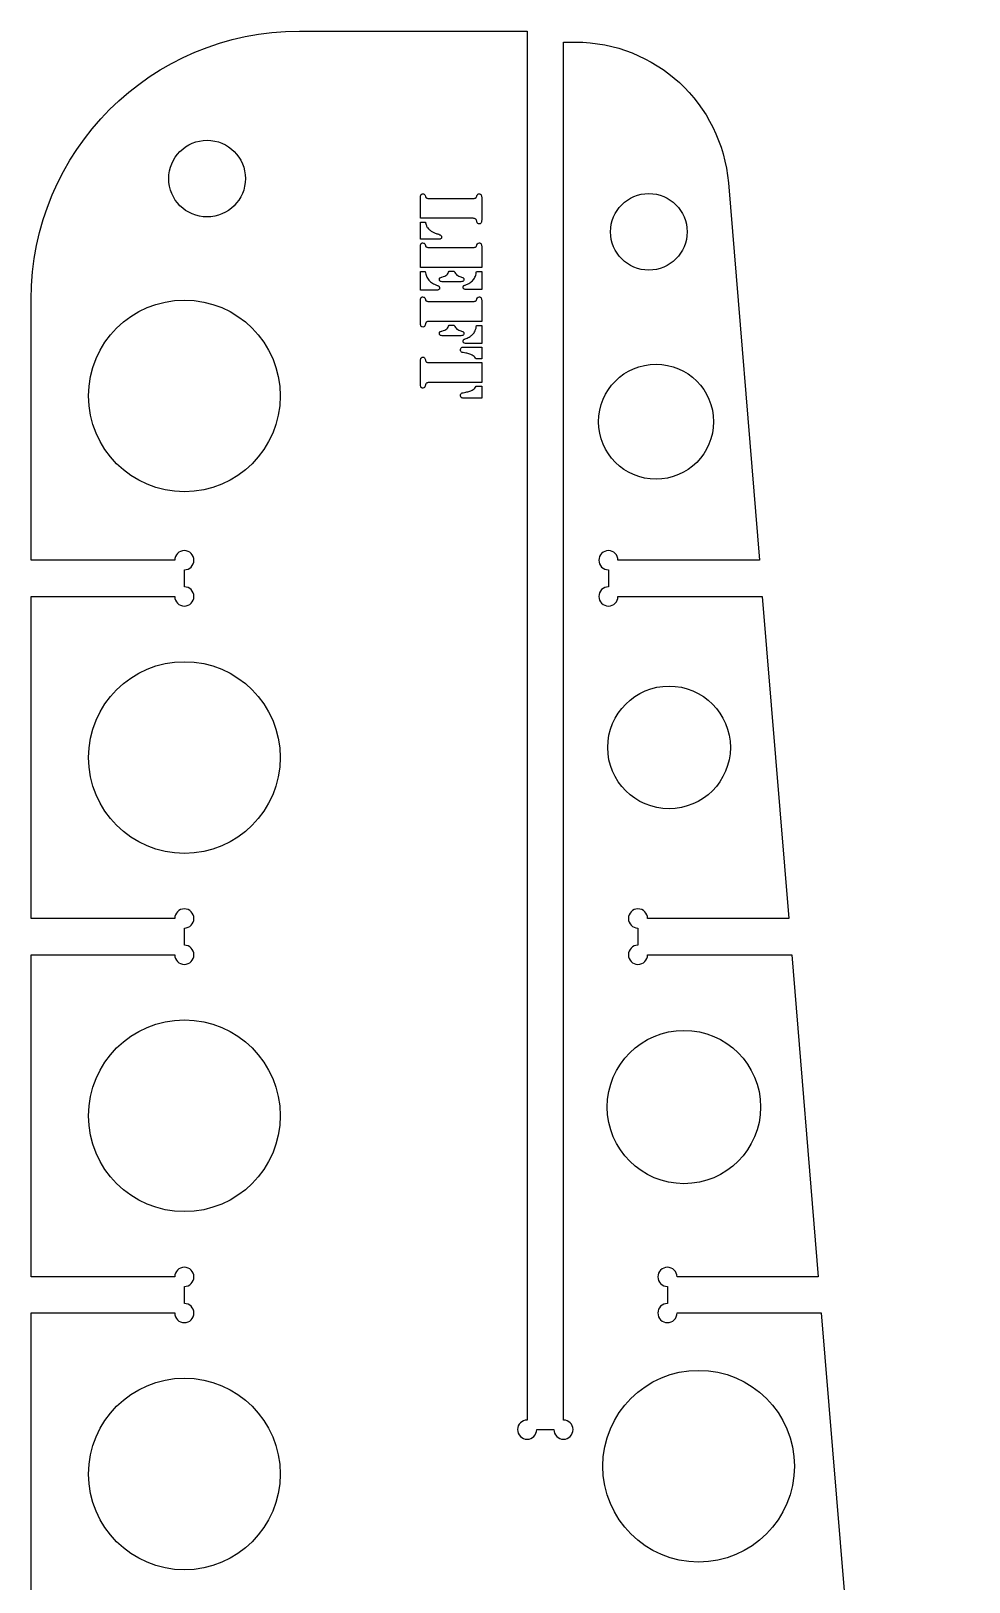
# Model space of a CAD drawing. Header units: inches. Extents: x -2.5 to 28.8, y -4.6 to 15.6.
# Drawn here: x 22.66 to 28.78, y 5.5 to 15.61 of the extents above; entities that cross this region are included whole.
import ezdxf

# ---------------------------------------------------------------- set-up
doc = ezdxf.new("R2010")
doc.units = ezdxf.units.IN
doc.header["$MEASUREMENT"] = 0
doc.layers.get('0').update_dxf_attribs({"lineweight": 0})

# ---------------------------------------------------------------- blocks, each defined once
blk = doc.blocks.new('Block_3')
at = {"color": 18, "lineweight": 25, "true_color": 0x000000}
for p, q in [((25.202, 14.392), (25.202, 14.53)), ((25.255, 14.522), (25.549, 14.522)), ((25.602, 14.53), (25.602, 14.381)), ((25.547, 14.392), (25.202, 14.392)), ((25.202, 14.256), (25.202, 14.368)), ((25.202, 14.368), (25.235, 14.368)), ((25.321, 14.256), (25.202, 14.256)), ((25.202, 14.072), (25.202, 14.21)), ((25.255, 14.202), (25.549, 14.202)), ((25.602, 14.21), (25.602, 14.072)), ((25.602, 14.072), (25.202, 14.072)), ((25.202, 13.924), (25.202, 14.046)), ((25.202, 14.046), (25.234, 14.046)), ((25.461, 13.978), (25.35, 13.978)), ((25.389, 14.047), (25.423, 14.047)), ((25.568, 14.046), (25.602, 14.046)), ((25.602, 14.046), (25.602, 13.928)), ((25.306, 13.924), (25.202, 13.924)), ((25.202, 13.709), (25.202, 13.858)), ((25.602, 13.928), (25.498, 13.928)), ((25.602, 13.858), (25.602, 13.72)), ((25.255, 13.85), (25.549, 13.85)), ((25.602, 13.72), (25.258, 13.72)), ((25.389, 13.695), (25.423, 13.695)), ((25.568, 13.694), (25.602, 13.694)), ((25.602, 13.694), (25.602, 13.576)), ((25.461, 13.626), (25.35, 13.626)), ((25.602, 13.576), (25.5, 13.576)), ((25.202, 13.311), (25.202, 13.461)), ((25.258, 13.451), (25.602, 13.451)), ((25.499, 13.513), (25.481, 13.516)), ((25.482, 13.552), (25.602, 13.552)), ((25.602, 13.475), (25.567, 13.475)), ((25.602, 13.552), (25.602, 13.475)), ((25.602, 13.451), (25.602, 13.321)), ((25.602, 13.321), (25.258, 13.321)), ((25.481, 13.255), (25.499, 13.258)), ((25.567, 13.297), (25.602, 13.297)), ((25.602, 13.297), (25.602, 13.219)), ((25.602, 13.219), (25.482, 13.219))]:
    blk.add_line(p, q, dxfattribs=at)
for centre, radius in [((23.811, 14.651), 0.25), ((26.692, 14.304), 0.25), ((23.663, 13.234), 0.625), ((26.739, 13.066), 0.375), ((23.663, 10.876), 0.625), ((26.824, 10.942), 0.4), ((23.663, 8.54), 0.625), ((26.921, 8.597), 0.5), ((27.017, 6.255), 0.625), ((23.663, 6.204), 0.625)]:
    blk.add_circle(centre, radius, dxfattribs=at)
for points, knots in [([(23.663, 11.989), (23.697, 11.989), (23.725, 11.961), (23.725, 11.926), (23.725, 11.892), (23.697, 11.864), (23.663, 11.864), (23.628, 11.864), (23.6, 11.892), (23.6, 11.926), (23.6, 11.926), (22.663, 11.926), (22.663, 11.926), (22.663, 11.926), (22.663, 9.826), (22.663, 9.826), (22.663, 9.826), (23.6, 9.826), (23.6, 9.826), (23.6, 9.861), (23.628, 9.889), (23.663, 9.889), (23.697, 9.889), (23.725, 9.861), (23.725, 9.826), (23.725, 9.792), (23.697, 9.764), (23.663, 9.764), (23.663, 9.764), (23.663, 9.652), (23.663, 9.652), (23.697, 9.652), (23.725, 9.624), (23.725, 9.59), (23.725, 9.555), (23.697, 9.527), (23.663, 9.527), (23.628, 9.527), (23.6, 9.555), (23.6, 9.59), (23.6, 9.59), (22.663, 9.59), (22.663, 9.59), (22.663, 9.59), (22.663, 7.49), (22.663, 7.49), (22.663, 7.49), (23.6, 7.49), (23.6, 7.49), (23.6, 7.524), (23.628, 7.552), (23.663, 7.552), (23.697, 7.552), (23.725, 7.524), (23.725, 7.49), (23.725, 7.455), (23.697, 7.427), (23.663, 7.427), (23.663, 7.427), (23.663, 7.316), (23.663, 7.316), (23.697, 7.316), (23.725, 7.288), (23.725, 7.254), (23.725, 7.219), (23.697, 7.191), (23.663, 7.191), (23.628, 7.191), (23.6, 7.219), (23.6, 7.254), (23.6, 7.254), (22.663, 7.254), (22.663, 7.254), (22.663, 7.254), (22.663, 5.154), (22.663, 5.154), (22.663, 5.154), (23.6, 5.154), (23.6, 5.154), (23.6, 5.188), (23.628, 5.216), (23.663, 5.216), (23.697, 5.216), (23.725, 5.188), (23.725, 5.154), (23.725, 5.119), (23.697, 5.091), (23.663, 5.091), (23.663, 5.091), (23.663, 4.98), (23.663, 4.98), (23.697, 4.98), (23.725, 4.952), (23.725, 4.918), (23.725, 4.883), (23.697, 4.855), (23.663, 4.855), (23.628, 4.855), (23.6, 4.883), (23.6, 4.918), (23.6, 4.918), (22.663, 4.918), (22.663, 4.918), (22.663, 4.918), (22.663, 2.818), (22.663, 2.818), (22.663, 2.818), (23.6, 2.818), (23.6, 2.818), (23.6, 2.852), (23.628, 2.88), (23.663, 2.88), (23.697, 2.88), (23.725, 2.852), (23.725, 2.818), (23.725, 2.783), (23.697, 2.755), (23.663, 2.755), (23.663, 2.755), (23.663, 2.644), (23.663, 2.644), (23.697, 2.644), (23.725, 2.616), (23.725, 2.581), (23.725, 2.547), (23.697, 2.519), (23.663, 2.519), (23.628, 2.519), (23.6, 2.547), (23.6, 2.581), (23.6, 2.581), (22.663, 2.581), (22.663, 2.581), (22.663, 2.581), (22.663, 1.268), (22.663, 1.268), (22.663, 1.268), (22.85, 0.481), (22.85, 0.481), (22.85, 0.481), (23.816, 0.481), (23.816, 0.481), (23.816, 0.516), (23.844, 0.544), (23.879, 0.544), (23.913, 0.544), (23.941, 0.516), (23.941, 0.481), (23.941, 0.447), (23.913, 0.419), (23.879, 0.419), (23.879, 0.419), (23.879, 0.308), (23.879, 0.308), (23.913, 0.308), (23.941, 0.28), (23.941, 0.245), (23.941, 0.211), (23.913, 0.183), (23.879, 0.183), (23.844, 0.183), (23.816, 0.211), (23.816, 0.245), (23.816, 0.245), (22.907, 0.245), (22.907, 0.245), (22.907, 0.245), (23.408, -1.855), (23.408, -1.855), (23.408, -1.855), (24.171, -1.855), (24.171, -1.855), (24.171, -1.82), (24.199, -1.792), (24.234, -1.792), (24.268, -1.792), (24.296, -1.82), (24.296, -1.855), (24.296, -1.889), (24.268, -1.917), (24.234, -1.917), (24.234, -1.917), (24.234, -2.029), (24.234, -2.029), (24.268, -2.029), (24.296, -2.057), (24.296, -2.091), (24.296, -2.126), (24.268, -2.154), (24.234, -2.154), (24.199, -2.154), (24.171, -2.126), (24.171, -2.091), (24.171, -2.091), (23.465, -2.091), (23.465, -2.091), (23.465, -2.091), (23.711, -3.122), (23.711, -3.122), (23.771, -3.375), (23.871, -3.616), (24.005, -3.839), (24.005, -3.839), (24.663, -3.839), (24.663, -3.839), (24.663, -3.839), (24.663, 4.931), (24.663, 4.931), (24.628, 4.931), (24.6, 4.959), (24.6, 4.994), (24.6, 5.028), (24.628, 5.056), (24.663, 5.056), (24.697, 5.056), (24.725, 5.028), (24.725, 4.994), (24.725, 4.994), (24.836, 4.994), (24.836, 4.994), (24.836, 5.028), (24.864, 5.056), (24.899, 5.056), (24.933, 5.056), (24.961, 5.028), (24.961, 4.994), (24.961, 4.959), (24.933, 4.931), (24.899, 4.931), (24.899, 4.931), (24.899, -4.613), (24.899, -4.613), (24.899, -4.613), (27.541, -4.613), (27.541, -4.613), (28.364, -4.058), (28.78, -3.068), (28.602, -2.091), (28.602, -2.091), (27.64, -2.091), (27.64, -2.091), (27.64, -2.126), (27.612, -2.154), (27.577, -2.154), (27.543, -2.154), (27.515, -2.126), (27.515, -2.091), (27.515, -2.057), (27.543, -2.029), (27.577, -2.029), (27.577, -2.029), (27.577, -1.917), (27.577, -1.917), (27.543, -1.917), (27.515, -1.889), (27.515, -1.855), (27.515, -1.82), (27.543, -1.792), (27.577, -1.792), (27.612, -1.792), (27.64, -1.82), (27.64, -1.855), (27.64, -1.855), (28.565, -1.855), (28.565, -1.855), (28.565, -1.855), (28.393, 0.245), (28.393, 0.245), (28.393, 0.245), (27.452, 0.245), (27.452, 0.245), (27.452, 0.211), (27.424, 0.183), (27.389, 0.183), (27.355, 0.183), (27.327, 0.211), (27.327, 0.245), (27.327, 0.28), (27.355, 0.308), (27.389, 0.308), (27.389, 0.308), (27.389, 0.481), (27.389, 0.481), (27.389, 0.481), (28.373, 0.481), (28.373, 0.481), (28.373, 0.481), (28.201, 2.581), (28.201, 2.581), (28.201, 2.581), (27.26, 2.581), (27.26, 2.581), (27.26, 2.547), (27.232, 2.519), (27.197, 2.519), (27.163, 2.519), (27.135, 2.547), (27.135, 2.581), (27.135, 2.616), (27.163, 2.644), (27.197, 2.644), (27.197, 2.644), (27.197, 2.755), (27.197, 2.755), (27.163, 2.755), (27.135, 2.783), (27.135, 2.818), (27.135, 2.852), (27.163, 2.88), (27.197, 2.88), (27.232, 2.88), (27.26, 2.852), (27.26, 2.818), (27.26, 2.818), (28.181, 2.818), (28.181, 2.818), (28.181, 2.818), (28.009, 4.918), (28.009, 4.918), (28.009, 4.918), (27.068, 4.918), (27.068, 4.918), (27.068, 4.883), (27.04, 4.855), (27.005, 4.855), (26.971, 4.855), (26.943, 4.883), (26.943, 4.918), (26.943, 4.952), (26.971, 4.98), (27.005, 4.98), (27.005, 4.98), (27.005, 5.091), (27.005, 5.091), (26.971, 5.091), (26.943, 5.119), (26.943, 5.154), (26.943, 5.188), (26.971, 5.216), (27.005, 5.216), (27.04, 5.216), (27.068, 5.188), (27.068, 5.154), (27.068, 5.154), (27.989, 5.154), (27.989, 5.154), (27.989, 5.154), (27.816, 7.254), (27.816, 7.254), (27.816, 7.254), (26.876, 7.254), (26.876, 7.254), (26.876, 7.219), (26.848, 7.191), (26.813, 7.191), (26.779, 7.191), (26.751, 7.219), (26.751, 7.254), (26.751, 7.288), (26.779, 7.316), (26.813, 7.316), (26.813, 7.316), (26.813, 7.427), (26.813, 7.427), (26.779, 7.427), (26.751, 7.455), (26.751, 7.49), (26.751, 7.524), (26.779, 7.552), (26.813, 7.552), (26.848, 7.552), (26.876, 7.524), (26.876, 7.49), (26.876, 7.49), (27.797, 7.49), (27.797, 7.49), (27.797, 7.49), (27.624, 9.59), (27.624, 9.59), (27.624, 9.59), (26.684, 9.59), (26.684, 9.59), (26.684, 9.555), (26.656, 9.527), (26.621, 9.527), (26.586, 9.527), (26.559, 9.555), (26.559, 9.59), (26.559, 9.624), (26.586, 9.652), (26.621, 9.652), (26.621, 9.652), (26.621, 9.764), (26.621, 9.764), (26.586, 9.764), (26.559, 9.792), (26.559, 9.826), (26.559, 9.861), (26.586, 9.889), (26.621, 9.889), (26.656, 9.889), (26.684, 9.861), (26.684, 9.826), (26.684, 9.826), (27.605, 9.826), (27.605, 9.826), (27.605, 9.826), (27.432, 11.926), (27.432, 11.926), (27.432, 11.926), (26.491, 11.926), (26.491, 11.926), (26.491, 11.892), (26.463, 11.864), (26.429, 11.864), (26.394, 11.864), (26.366, 11.892), (26.366, 11.926), (26.366, 11.961), (26.394, 11.989), (26.429, 11.989), (26.429, 11.989), (26.429, 12.1), (26.429, 12.1), (26.394, 12.1), (26.366, 12.128), (26.366, 12.162), (26.366, 12.197), (26.394, 12.225), (26.429, 12.225), (26.463, 12.225), (26.491, 12.197), (26.491, 12.162), (26.491, 12.162), (27.413, 12.162), (27.413, 12.162), (27.413, 12.162), (27.211, 14.623), (27.211, 14.623), (27.168, 15.142), (26.734, 15.541), (26.214, 15.541), (26.214, 15.541), (26.135, 15.541), (26.135, 15.541), (26.135, 15.541), (26.135, 6.556), (26.135, 6.556), (26.17, 6.556), (26.198, 6.528), (26.198, 6.494), (26.198, 6.459), (26.17, 6.431), (26.135, 6.431), (26.101, 6.431), (26.073, 6.459), (26.073, 6.494), (26.073, 6.494), (25.961, 6.494), (25.961, 6.494), (25.961, 6.459), (25.933, 6.431), (25.899, 6.431), (25.864, 6.431), (25.836, 6.459), (25.836, 6.494), (25.836, 6.528), (25.864, 6.556), (25.899, 6.556), (25.899, 6.556), (25.899, 15.613), (25.899, 15.613), (25.899, 15.613), (24.413, 15.613), (24.413, 15.613), (23.446, 15.613), (22.663, 14.83), (22.663, 13.863), (22.663, 13.863), (22.663, 12.162), (22.663, 12.162), (22.663, 12.162), (23.6, 12.162), (23.6, 12.162), (23.6, 12.197), (23.628, 12.225), (23.663, 12.225), (23.697, 12.225), (23.725, 12.197), (23.725, 12.162), (23.725, 12.128), (23.697, 12.1), (23.663, 12.1), (23.663, 12.1), (23.663, 11.989), (23.663, 11.989)], [0, 0, 0, 0, 1, 1, 1, 2, 2, 2, 3, 3, 3, 4, 4, 4, 5, 5, 5, 6, 6, 6, 7, 7, 7, 8, 8, 8, 9, 9, 9, 10, 10, 10, 11, 11, 11, 12, 12, 12, 13, 13, 13, 14, 14, 14, 15, 15, 15, 16, 16, 16, 17, 17, 17, 18, 18, 18, 19, 19, 19, 20, 20, 20, 21, 21, 21, 22, 22, 22, 23, 23, 23, 24, 24, 24, 25, 25, 25, 26, 26, 26, 27, 27, 27, 28, 28, 28, 29, 29, 29, 30, 30, 30, 31, 31, 31, 32, 32, 32, 33, 33, 33, 34, 34, 34, 35, 35, 35, 36, 36, 36, 37, 37, 37, 38, 38, 38, 39, 39, 39, 40, 40, 40, 41, 41, 41, 42, 42, 42, 43, 43, 43, 44, 44, 44, 45, 45, 45, 46, 46, 46, 47, 47, 47, 48, 48, 48, 49, 49, 49, 50, 50, 50, 51, 51, 51, 52, 52, 52, 53, 53, 53, 54, 54, 54, 55, 55, 55, 56, 56, 56, 57, 57, 57, 58, 58, 58, 59, 59, 59, 60, 60, 60, 61, 61, 61, 62, 62, 62, 63, 63, 63, 64, 64, 64, 65, 65, 65, 66, 66, 66, 67, 67, 67, 68, 68, 68, 69, 69, 69, 70, 70, 70, 71, 71, 71, 72, 72, 72, 73, 73, 73, 74, 74, 74, 75, 75, 75, 76, 76, 76, 77, 77, 77, 78, 78, 78, 79, 79, 79, 80, 80, 80, 81, 81, 81, 82, 82, 82, 83, 83, 83, 84, 84, 84, 85, 85, 85, 86, 86, 86, 87, 87, 87, 88, 88, 88, 89, 89, 89, 90, 90, 90, 91, 91, 91, 92, 92, 92, 93, 93, 93, 94, 94, 94, 95, 95, 95, 96, 96, 96, 97, 97, 97, 98, 98, 98, 99, 99, 99, 100, 100, 100, 101, 101, 101, 102, 102, 102, 103, 103, 103, 104, 104, 104, 105, 105, 105, 106, 106, 106, 107, 107, 107, 108, 108, 108, 109, 109, 109, 110, 110, 110, 111, 111, 111, 112, 112, 112, 113, 113, 113, 114, 114, 114, 115, 115, 115, 116, 116, 116, 117, 117, 117, 118, 118, 118, 119, 119, 119, 120, 120, 120, 121, 121, 121, 122, 122, 122, 123, 123, 123, 124, 124, 124, 125, 125, 125, 126, 126, 126, 127, 127, 127, 128, 128, 128, 129, 129, 129, 130, 130, 130, 131, 131, 131, 132, 132, 132, 133, 133, 133, 134, 134, 134, 135, 135, 135, 136, 136, 136, 137, 137, 137, 138, 138, 138, 139, 139, 139, 140, 140, 140, 141, 141, 141, 142, 142, 142, 143, 143, 143, 144, 144, 144, 145, 145, 145, 146, 146, 146, 147, 147, 147, 148, 148, 148, 149, 149, 149, 150, 150, 150, 151, 151, 151, 152, 152, 152, 153, 153, 153, 154, 154, 154, 155, 155, 155, 156, 156, 156, 157, 157, 157, 158, 158, 158, 159, 159, 159, 160, 160, 160, 161, 161, 161, 162, 162, 162, 163, 163, 163, 164, 164, 164, 165, 165, 165, 165]), ([(25.202, 14.53), (25.202, 14.533), (25.202, 14.536), (25.203, 14.539), (25.204, 14.541), (25.205, 14.544), (25.206, 14.546)], [0, 0, 0, 0, 1, 1, 1, 2, 2, 2, 2]), ([(25.206, 14.546), (25.208, 14.548), (25.209, 14.549), (25.211, 14.55), (25.213, 14.551), (25.215, 14.551), (25.217, 14.552)], [0, 0, 0, 0, 1, 1, 1, 2, 2, 2, 2]), ([(25.217, 14.552), (25.221, 14.551), (25.225, 14.551), (25.227, 14.549), (25.23, 14.547), (25.232, 14.543), (25.233, 14.54)], [0, 0, 0, 0, 1, 1, 1, 2, 2, 2, 2]), ([(25.233, 14.54), (25.234, 14.537), (25.235, 14.535), (25.236, 14.532), (25.236, 14.531), (25.237, 14.53), (25.237, 14.529)], [0, 0, 0, 0, 1, 1, 1, 2, 2, 2, 2]), ([(25.237, 14.529), (25.238, 14.528), (25.238, 14.527), (25.238, 14.527), (25.239, 14.526), (25.24, 14.526), (25.241, 14.525)], [0, 0, 0, 0, 1, 1, 1, 2, 2, 2, 2]), ([(25.241, 14.525), (25.243, 14.524), (25.245, 14.523), (25.247, 14.523), (25.249, 14.522), (25.252, 14.522), (25.255, 14.522)], [0, 0, 0, 0, 1, 1, 1, 2, 2, 2, 2]), ([(25.549, 14.522), (25.552, 14.522), (25.555, 14.522), (25.558, 14.523), (25.56, 14.523), (25.562, 14.524), (25.564, 14.525)], [0, 0, 0, 0, 1, 1, 1, 2, 2, 2, 2]), ([(25.564, 14.525), (25.565, 14.526), (25.565, 14.526), (25.566, 14.527), (25.566, 14.527), (25.567, 14.528), (25.567, 14.529)], [0, 0, 0, 0, 1, 1, 1, 2, 2, 2, 2]), ([(25.567, 14.529), (25.568, 14.53), (25.568, 14.531), (25.568, 14.532), (25.569, 14.535), (25.57, 14.537), (25.571, 14.54)], [0, 0, 0, 0, 1, 1, 1, 2, 2, 2, 2]), ([(25.571, 14.54), (25.573, 14.543), (25.574, 14.547), (25.577, 14.549), (25.58, 14.551), (25.583, 14.551), (25.587, 14.552)], [0, 0, 0, 0, 1, 1, 1, 2, 2, 2, 2]), ([(25.587, 14.552), (25.589, 14.551), (25.591, 14.551), (25.593, 14.55), (25.595, 14.549), (25.597, 14.548), (25.598, 14.546)], [0, 0, 0, 0, 1, 1, 1, 2, 2, 2, 2]), ([(25.598, 14.546), (25.599, 14.544), (25.6, 14.541), (25.601, 14.539), (25.602, 14.536), (25.602, 14.533), (25.602, 14.53)], [0, 0, 0, 0, 1, 1, 1, 2, 2, 2, 2]), ([(25.235, 14.368), (25.236, 14.364), (25.237, 14.359), (25.238, 14.355), (25.239, 14.352), (25.24, 14.348), (25.241, 14.345)], [0, 0, 0, 0, 1, 1, 1, 2, 2, 2, 2]), ([(25.563, 14.387), (25.561, 14.388), (25.559, 14.39), (25.556, 14.39), (25.553, 14.391), (25.55, 14.392), (25.547, 14.392)], [0, 0, 0, 0, 1, 1, 1, 2, 2, 2, 2]), ([(25.567, 14.383), (25.566, 14.384), (25.566, 14.384), (25.565, 14.385), (25.565, 14.386), (25.564, 14.386), (25.563, 14.387)], [0, 0, 0, 0, 1, 1, 1, 2, 2, 2, 2]), ([(25.57, 14.369), (25.57, 14.372), (25.569, 14.375), (25.568, 14.378), (25.568, 14.38), (25.567, 14.381), (25.567, 14.383)], [0, 0, 0, 0, 1, 1, 1, 2, 2, 2, 2]), ([(25.586, 14.355), (25.582, 14.356), (25.578, 14.357), (25.576, 14.359), (25.573, 14.361), (25.572, 14.365), (25.57, 14.369)], [0, 0, 0, 0, 1, 1, 1, 2, 2, 2, 2]), ([(25.599, 14.363), (25.597, 14.361), (25.595, 14.358), (25.593, 14.357), (25.591, 14.356), (25.589, 14.356), (25.586, 14.355)], [0, 0, 0, 0, 1, 1, 1, 2, 2, 2, 2]), ([(25.602, 14.381), (25.602, 14.378), (25.602, 14.374), (25.601, 14.37), (25.601, 14.368), (25.6, 14.365), (25.599, 14.363)], [0, 0, 0, 0, 1, 1, 1, 2, 2, 2, 2]), ([(25.241, 14.345), (25.242, 14.342), (25.243, 14.34), (25.245, 14.337), (25.246, 14.334), (25.248, 14.332), (25.25, 14.329)], [0, 0, 0, 0, 1, 1, 1, 2, 2, 2, 2]), ([(25.25, 14.329), (25.254, 14.325), (25.258, 14.321), (25.262, 14.317), (25.266, 14.313), (25.272, 14.31), (25.277, 14.307)], [0, 0, 0, 0, 1, 1, 1, 2, 2, 2, 2]), ([(25.277, 14.307), (25.283, 14.303), (25.289, 14.3), (25.295, 14.297), (25.301, 14.294), (25.308, 14.292), (25.315, 14.29)], [0, 0, 0, 0, 1, 1, 1, 2, 2, 2, 2]), ([(25.315, 14.29), (25.319, 14.289), (25.324, 14.287), (25.328, 14.285), (25.331, 14.284), (25.333, 14.283), (25.336, 14.281)], [0, 0, 0, 0, 1, 1, 1, 2, 2, 2, 2]), ([(25.341, 14.27), (25.341, 14.267), (25.341, 14.265), (25.339, 14.263), (25.338, 14.261), (25.336, 14.259), (25.334, 14.258)], [0, 0, 0, 0, 1, 1, 1, 2, 2, 2, 2]), ([(25.336, 14.281), (25.337, 14.28), (25.339, 14.278), (25.34, 14.276), (25.341, 14.274), (25.341, 14.272), (25.341, 14.27)], [0, 0, 0, 0, 1, 1, 1, 2, 2, 2, 2]), ([(25.202, 14.21), (25.202, 14.213), (25.202, 14.216), (25.203, 14.219), (25.204, 14.222), (25.205, 14.224), (25.206, 14.226)], [0, 0, 0, 0, 1, 1, 1, 2, 2, 2, 2]), ([(25.206, 14.226), (25.208, 14.228), (25.209, 14.23), (25.211, 14.23), (25.213, 14.231), (25.215, 14.232), (25.217, 14.232)], [0, 0, 0, 0, 1, 1, 1, 2, 2, 2, 2]), ([(25.217, 14.232), (25.221, 14.231), (25.225, 14.231), (25.227, 14.229), (25.23, 14.227), (25.232, 14.224), (25.233, 14.22)], [0, 0, 0, 0, 1, 1, 1, 2, 2, 2, 2]), ([(25.233, 14.22), (25.234, 14.218), (25.235, 14.215), (25.236, 14.213), (25.236, 14.211), (25.237, 14.21), (25.237, 14.209)], [0, 0, 0, 0, 1, 1, 1, 2, 2, 2, 2]), ([(25.237, 14.209), (25.238, 14.208), (25.238, 14.208), (25.238, 14.207), (25.239, 14.207), (25.24, 14.206), (25.241, 14.206)], [0, 0, 0, 0, 1, 1, 1, 2, 2, 2, 2]), ([(25.241, 14.206), (25.243, 14.204), (25.245, 14.203), (25.247, 14.203), (25.249, 14.202), (25.252, 14.202), (25.255, 14.202)], [0, 0, 0, 0, 1, 1, 1, 2, 2, 2, 2]), ([(25.334, 14.258), (25.333, 14.257), (25.331, 14.257), (25.329, 14.256), (25.327, 14.256), (25.324, 14.256), (25.321, 14.256)], [0, 0, 0, 0, 1, 1, 1, 2, 2, 2, 2]), ([(25.549, 14.202), (25.552, 14.202), (25.555, 14.202), (25.558, 14.203), (25.56, 14.203), (25.562, 14.204), (25.564, 14.206)], [0, 0, 0, 0, 1, 1, 1, 2, 2, 2, 2]), ([(25.564, 14.206), (25.565, 14.206), (25.565, 14.207), (25.566, 14.207), (25.566, 14.208), (25.567, 14.208), (25.567, 14.209)], [0, 0, 0, 0, 1, 1, 1, 2, 2, 2, 2]), ([(25.567, 14.209), (25.568, 14.21), (25.568, 14.211), (25.568, 14.213), (25.569, 14.215), (25.57, 14.218), (25.571, 14.22)], [0, 0, 0, 0, 1, 1, 1, 2, 2, 2, 2]), ([(25.571, 14.22), (25.573, 14.224), (25.574, 14.227), (25.577, 14.229), (25.58, 14.231), (25.583, 14.231), (25.587, 14.232)], [0, 0, 0, 0, 1, 1, 1, 2, 2, 2, 2]), ([(25.587, 14.232), (25.589, 14.232), (25.591, 14.231), (25.593, 14.23), (25.595, 14.23), (25.597, 14.228), (25.598, 14.226)], [0, 0, 0, 0, 1, 1, 1, 2, 2, 2, 2]), ([(25.598, 14.226), (25.599, 14.224), (25.6, 14.222), (25.601, 14.219), (25.602, 14.216), (25.602, 14.213), (25.602, 14.21)], [0, 0, 0, 0, 1, 1, 1, 2, 2, 2, 2]), ([(25.234, 14.046), (25.235, 14.04), (25.236, 14.034), (25.237, 14.028), (25.239, 14.023), (25.24, 14.019), (25.242, 14.014)], [0, 0, 0, 0, 1, 1, 1, 2, 2, 2, 2]), ([(25.242, 14.014), (25.244, 14.01), (25.246, 14.005), (25.249, 14.002), (25.251, 13.997), (25.255, 13.993), (25.258, 13.989)], [0, 0, 0, 0, 1, 1, 1, 2, 2, 2, 2]), ([(25.258, 13.989), (25.262, 13.985), (25.265, 13.981), (25.269, 13.978), (25.273, 13.974), (25.277, 13.972), (25.281, 13.969)], [0, 0, 0, 0, 1, 1, 1, 2, 2, 2, 2]), ([(25.281, 13.969), (25.285, 13.966), (25.289, 13.964), (25.294, 13.962), (25.3, 13.959), (25.305, 13.957), (25.311, 13.955)], [0, 0, 0, 0, 1, 1, 1, 2, 2, 2, 2]), ([(25.326, 13.992), (25.326, 13.995), (25.326, 13.997), (25.327, 13.998), (25.327, 14), (25.328, 14.002), (25.33, 14.003)], [0, 0, 0, 0, 1, 1, 1, 2, 2, 2, 2]), ([(25.331, 13.981), (25.329, 13.983), (25.328, 13.984), (25.327, 13.986), (25.326, 13.988), (25.326, 13.99), (25.326, 13.992)], [0, 0, 0, 0, 1, 1, 1, 2, 2, 2, 2]), ([(25.33, 14.003), (25.331, 14.004), (25.333, 14.006), (25.335, 14.006), (25.338, 14.008), (25.341, 14.008), (25.343, 14.009)], [0, 0, 0, 0, 1, 1, 1, 2, 2, 2, 2]), ([(25.35, 13.978), (25.346, 13.978), (25.342, 13.978), (25.338, 13.979), (25.336, 13.979), (25.333, 13.98), (25.331, 13.981)], [0, 0, 0, 0, 1, 1, 1, 2, 2, 2, 2]), ([(25.343, 14.009), (25.35, 14.011), (25.356, 14.012), (25.361, 14.015), (25.366, 14.017), (25.37, 14.02), (25.374, 14.023)], [0, 0, 0, 0, 1, 1, 1, 2, 2, 2, 2]), ([(25.374, 14.023), (25.378, 14.027), (25.381, 14.03), (25.383, 14.034), (25.386, 14.038), (25.387, 14.043), (25.389, 14.047)], [0, 0, 0, 0, 1, 1, 1, 2, 2, 2, 2]), ([(25.423, 14.047), (25.425, 14.042), (25.428, 14.037), (25.431, 14.032), (25.434, 14.029), (25.437, 14.025), (25.441, 14.022)], [0, 0, 0, 0, 1, 1, 1, 2, 2, 2, 2]), ([(25.441, 14.022), (25.444, 14.019), (25.448, 14.017), (25.452, 14.015), (25.457, 14.013), (25.461, 14.011), (25.466, 14.01)], [0, 0, 0, 0, 1, 1, 1, 2, 2, 2, 2]), ([(25.479, 13.98), (25.477, 13.98), (25.475, 13.979), (25.473, 13.979), (25.469, 13.978), (25.465, 13.978), (25.461, 13.978)], [0, 0, 0, 0, 1, 1, 1, 2, 2, 2, 2]), ([(25.466, 14.01), (25.47, 14.009), (25.473, 14.009), (25.476, 14.007), (25.478, 14.006), (25.48, 14.005), (25.482, 14.004)], [0, 0, 0, 0, 1, 1, 1, 2, 2, 2, 2]), ([(25.486, 13.993), (25.486, 13.99), (25.486, 13.987), (25.484, 13.985), (25.483, 13.983), (25.481, 13.982), (25.479, 13.98)], [0, 0, 0, 0, 1, 1, 1, 2, 2, 2, 2]), ([(25.482, 14.004), (25.483, 14.002), (25.484, 14.001), (25.485, 13.999), (25.486, 13.997), (25.486, 13.995), (25.486, 13.993)], [0, 0, 0, 0, 1, 1, 1, 2, 2, 2, 2]), ([(25.484, 13.952), (25.485, 13.953), (25.486, 13.954), (25.488, 13.955), (25.49, 13.956), (25.492, 13.957), (25.495, 13.957)], [0, 0, 0, 0, 1, 1, 1, 2, 2, 2, 2]), ([(25.495, 13.957), (25.505, 13.961), (25.515, 13.965), (25.525, 13.971), (25.533, 13.976), (25.54, 13.983), (25.546, 13.99)], [0, 0, 0, 0, 1, 1, 1, 2, 2, 2, 2]), ([(25.546, 13.99), (25.552, 13.998), (25.557, 14.006), (25.561, 14.015), (25.565, 14.024), (25.566, 14.035), (25.568, 14.046)], [0, 0, 0, 0, 1, 1, 1, 2, 2, 2, 2]), ([(25.202, 13.858), (25.202, 13.861), (25.202, 13.864), (25.203, 13.867), (25.204, 13.869), (25.205, 13.872), (25.206, 13.874)], [0, 0, 0, 0, 1, 1, 1, 2, 2, 2, 2]), ([(25.206, 13.874), (25.208, 13.876), (25.209, 13.877), (25.211, 13.878), (25.213, 13.879), (25.215, 13.879), (25.217, 13.88)], [0, 0, 0, 0, 1, 1, 1, 2, 2, 2, 2]), ([(25.217, 13.88), (25.221, 13.879), (25.225, 13.879), (25.227, 13.877), (25.23, 13.875), (25.232, 13.871), (25.233, 13.868)], [0, 0, 0, 0, 1, 1, 1, 2, 2, 2, 2]), ([(25.233, 13.868), (25.234, 13.865), (25.235, 13.863), (25.236, 13.86), (25.236, 13.859), (25.237, 13.858), (25.237, 13.857)], [0, 0, 0, 0, 1, 1, 1, 2, 2, 2, 2]), ([(25.237, 13.857), (25.238, 13.856), (25.238, 13.855), (25.238, 13.855), (25.239, 13.854), (25.24, 13.854), (25.241, 13.853)], [0, 0, 0, 0, 1, 1, 1, 2, 2, 2, 2]), ([(25.322, 13.927), (25.32, 13.926), (25.318, 13.925), (25.316, 13.924), (25.313, 13.924), (25.309, 13.924), (25.306, 13.924)], [0, 0, 0, 0, 1, 1, 1, 2, 2, 2, 2]), ([(25.311, 13.955), (25.314, 13.954), (25.317, 13.953), (25.319, 13.951), (25.321, 13.95), (25.322, 13.949), (25.324, 13.948)], [0, 0, 0, 0, 1, 1, 1, 2, 2, 2, 2]), ([(25.327, 13.938), (25.327, 13.936), (25.327, 13.933), (25.326, 13.931), (25.325, 13.93), (25.324, 13.928), (25.322, 13.927)], [0, 0, 0, 0, 1, 1, 1, 2, 2, 2, 2]), ([(25.324, 13.948), (25.325, 13.947), (25.326, 13.945), (25.326, 13.944), (25.327, 13.942), (25.327, 13.94), (25.327, 13.938)], [0, 0, 0, 0, 1, 1, 1, 2, 2, 2, 2]), ([(25.481, 13.942), (25.481, 13.944), (25.481, 13.946), (25.482, 13.948), (25.482, 13.949), (25.483, 13.951), (25.484, 13.952)], [0, 0, 0, 0, 1, 1, 1, 2, 2, 2, 2]), ([(25.485, 13.931), (25.484, 13.933), (25.483, 13.934), (25.482, 13.936), (25.481, 13.938), (25.481, 13.94), (25.481, 13.942)], [0, 0, 0, 0, 1, 1, 1, 2, 2, 2, 2]), ([(25.498, 13.928), (25.496, 13.928), (25.493, 13.928), (25.491, 13.929), (25.489, 13.929), (25.487, 13.93), (25.485, 13.931)], [0, 0, 0, 0, 1, 1, 1, 2, 2, 2, 2]), ([(25.564, 13.853), (25.565, 13.854), (25.565, 13.854), (25.566, 13.855), (25.566, 13.855), (25.567, 13.856), (25.567, 13.857)], [0, 0, 0, 0, 1, 1, 1, 2, 2, 2, 2]), ([(25.567, 13.857), (25.568, 13.858), (25.568, 13.859), (25.568, 13.86), (25.569, 13.863), (25.57, 13.865), (25.571, 13.868)], [0, 0, 0, 0, 1, 1, 1, 2, 2, 2, 2]), ([(25.571, 13.868), (25.573, 13.871), (25.574, 13.875), (25.577, 13.877), (25.58, 13.879), (25.583, 13.879), (25.587, 13.88)], [0, 0, 0, 0, 1, 1, 1, 2, 2, 2, 2]), ([(25.587, 13.88), (25.589, 13.879), (25.591, 13.879), (25.593, 13.878), (25.595, 13.877), (25.597, 13.876), (25.598, 13.874)], [0, 0, 0, 0, 1, 1, 1, 2, 2, 2, 2]), ([(25.598, 13.874), (25.599, 13.872), (25.6, 13.869), (25.601, 13.867), (25.602, 13.864), (25.602, 13.861), (25.602, 13.858)], [0, 0, 0, 0, 1, 1, 1, 2, 2, 2, 2]), ([(25.241, 13.853), (25.243, 13.852), (25.245, 13.851), (25.247, 13.851), (25.249, 13.85), (25.252, 13.85), (25.255, 13.85)], [0, 0, 0, 0, 1, 1, 1, 2, 2, 2, 2]), ([(25.549, 13.85), (25.552, 13.85), (25.555, 13.85), (25.558, 13.851), (25.56, 13.851), (25.562, 13.852), (25.564, 13.853)], [0, 0, 0, 0, 1, 1, 1, 2, 2, 2, 2]), ([(25.206, 13.691), (25.205, 13.693), (25.204, 13.696), (25.203, 13.698), (25.202, 13.702), (25.202, 13.706), (25.202, 13.709)], [0, 0, 0, 0, 1, 1, 1, 2, 2, 2, 2]), ([(25.218, 13.683), (25.216, 13.684), (25.213, 13.684), (25.211, 13.685), (25.209, 13.686), (25.207, 13.689), (25.206, 13.691)], [0, 0, 0, 0, 1, 1, 1, 2, 2, 2, 2]), ([(25.234, 13.697), (25.233, 13.693), (25.231, 13.689), (25.228, 13.687), (25.226, 13.685), (25.222, 13.684), (25.218, 13.683)], [0, 0, 0, 0, 1, 1, 1, 2, 2, 2, 2]), ([(25.238, 13.711), (25.237, 13.709), (25.237, 13.708), (25.236, 13.706), (25.236, 13.703), (25.235, 13.7), (25.234, 13.697)], [0, 0, 0, 0, 1, 1, 1, 2, 2, 2, 2]), ([(25.241, 13.715), (25.241, 13.715), (25.24, 13.714), (25.239, 13.713), (25.239, 13.712), (25.238, 13.712), (25.238, 13.711)], [0, 0, 0, 0, 1, 1, 1, 2, 2, 2, 2]), ([(25.258, 13.72), (25.254, 13.72), (25.251, 13.72), (25.248, 13.719), (25.246, 13.718), (25.244, 13.717), (25.241, 13.715)], [0, 0, 0, 0, 1, 1, 1, 2, 2, 2, 2]), ([(25.33, 13.651), (25.331, 13.652), (25.333, 13.654), (25.335, 13.655), (25.338, 13.656), (25.341, 13.657), (25.343, 13.657)], [0, 0, 0, 0, 1, 1, 1, 2, 2, 2, 2]), ([(25.343, 13.657), (25.35, 13.659), (25.356, 13.661), (25.361, 13.663), (25.366, 13.666), (25.37, 13.669), (25.374, 13.672)], [0, 0, 0, 0, 1, 1, 1, 2, 2, 2, 2]), ([(25.374, 13.672), (25.378, 13.675), (25.381, 13.678), (25.383, 13.682), (25.386, 13.686), (25.387, 13.691), (25.389, 13.695)], [0, 0, 0, 0, 1, 1, 1, 2, 2, 2, 2]), ([(25.423, 13.695), (25.425, 13.69), (25.428, 13.685), (25.431, 13.68), (25.434, 13.677), (25.437, 13.673), (25.441, 13.67)], [0, 0, 0, 0, 1, 1, 1, 2, 2, 2, 2]), ([(25.441, 13.67), (25.444, 13.667), (25.448, 13.665), (25.452, 13.663), (25.456, 13.661), (25.461, 13.659), (25.466, 13.658)], [0, 0, 0, 0, 1, 1, 1, 2, 2, 2, 2]), ([(25.466, 13.658), (25.47, 13.657), (25.473, 13.657), (25.476, 13.655), (25.478, 13.654), (25.48, 13.653), (25.482, 13.652)], [0, 0, 0, 0, 1, 1, 1, 2, 2, 2, 2]), ([(25.541, 13.633), (25.545, 13.637), (25.549, 13.641), (25.552, 13.646), (25.555, 13.65), (25.557, 13.655), (25.559, 13.659)], [0, 0, 0, 0, 1, 1, 1, 2, 2, 2, 2]), ([(25.559, 13.659), (25.561, 13.665), (25.563, 13.67), (25.565, 13.675), (25.566, 13.681), (25.567, 13.688), (25.568, 13.694)], [0, 0, 0, 0, 1, 1, 1, 2, 2, 2, 2]), ([(25.326, 13.641), (25.326, 13.643), (25.326, 13.645), (25.327, 13.647), (25.327, 13.648), (25.328, 13.65), (25.33, 13.651)], [0, 0, 0, 0, 1, 1, 1, 2, 2, 2, 2]), ([(25.331, 13.629), (25.329, 13.631), (25.328, 13.632), (25.327, 13.634), (25.326, 13.636), (25.326, 13.638), (25.326, 13.641)], [0, 0, 0, 0, 1, 1, 1, 2, 2, 2, 2]), ([(25.35, 13.626), (25.346, 13.626), (25.342, 13.626), (25.338, 13.627), (25.336, 13.627), (25.333, 13.628), (25.331, 13.629)], [0, 0, 0, 0, 1, 1, 1, 2, 2, 2, 2]), ([(25.479, 13.628), (25.477, 13.628), (25.475, 13.627), (25.473, 13.627), (25.469, 13.626), (25.465, 13.626), (25.461, 13.626)], [0, 0, 0, 0, 1, 1, 1, 2, 2, 2, 2]), ([(25.486, 13.641), (25.486, 13.638), (25.486, 13.635), (25.484, 13.633), (25.483, 13.631), (25.481, 13.63), (25.479, 13.628)], [0, 0, 0, 0, 1, 1, 1, 2, 2, 2, 2]), ([(25.481, 13.591), (25.481, 13.593), (25.481, 13.594), (25.482, 13.596), (25.482, 13.597), (25.483, 13.599), (25.484, 13.6)], [0, 0, 0, 0, 1, 1, 1, 2, 2, 2, 2]), ([(25.486, 13.579), (25.484, 13.581), (25.483, 13.582), (25.482, 13.584), (25.481, 13.586), (25.481, 13.588), (25.481, 13.591)], [0, 0, 0, 0, 1, 1, 1, 2, 2, 2, 2]), ([(25.482, 13.652), (25.483, 13.65), (25.484, 13.649), (25.485, 13.647), (25.486, 13.645), (25.486, 13.643), (25.486, 13.641)], [0, 0, 0, 0, 1, 1, 1, 2, 2, 2, 2]), ([(25.484, 13.6), (25.486, 13.601), (25.487, 13.602), (25.488, 13.603), (25.49, 13.604), (25.492, 13.605), (25.495, 13.606)], [0, 0, 0, 0, 1, 1, 1, 2, 2, 2, 2]), ([(25.5, 13.576), (25.497, 13.576), (25.494, 13.576), (25.491, 13.577), (25.489, 13.577), (25.487, 13.578), (25.486, 13.579)], [0, 0, 0, 0, 1, 1, 1, 2, 2, 2, 2]), ([(25.495, 13.606), (25.499, 13.607), (25.504, 13.609), (25.508, 13.611), (25.513, 13.613), (25.517, 13.615), (25.521, 13.617)], [0, 0, 0, 0, 1, 1, 1, 2, 2, 2, 2]), ([(25.521, 13.617), (25.525, 13.619), (25.529, 13.622), (25.532, 13.625), (25.535, 13.627), (25.538, 13.63), (25.541, 13.633)], [0, 0, 0, 0, 1, 1, 1, 2, 2, 2, 2]), ([(25.202, 13.461), (25.202, 13.465), (25.202, 13.469), (25.203, 13.472), (25.204, 13.475), (25.205, 13.478), (25.206, 13.48)], [0, 0, 0, 0, 1, 1, 1, 2, 2, 2, 2]), ([(25.206, 13.48), (25.208, 13.482), (25.209, 13.484), (25.211, 13.485), (25.213, 13.486), (25.216, 13.487), (25.218, 13.487)], [0, 0, 0, 0, 1, 1, 1, 2, 2, 2, 2]), ([(25.218, 13.487), (25.222, 13.486), (25.226, 13.486), (25.228, 13.483), (25.231, 13.481), (25.233, 13.477), (25.234, 13.473)], [0, 0, 0, 0, 1, 1, 1, 2, 2, 2, 2]), ([(25.234, 13.473), (25.235, 13.47), (25.236, 13.467), (25.236, 13.464), (25.237, 13.462), (25.237, 13.461), (25.238, 13.459)], [0, 0, 0, 0, 1, 1, 1, 2, 2, 2, 2]), ([(25.238, 13.459), (25.238, 13.459), (25.239, 13.458), (25.239, 13.457), (25.24, 13.457), (25.241, 13.456), (25.241, 13.455)], [0, 0, 0, 0, 1, 1, 1, 2, 2, 2, 2]), ([(25.241, 13.455), (25.244, 13.454), (25.246, 13.453), (25.248, 13.452), (25.251, 13.451), (25.254, 13.451), (25.258, 13.451)], [0, 0, 0, 0, 1, 1, 1, 2, 2, 2, 2]), ([(25.463, 13.534), (25.463, 13.537), (25.464, 13.539), (25.465, 13.541), (25.465, 13.543), (25.467, 13.545), (25.469, 13.547)], [0, 0, 0, 0, 1, 1, 1, 2, 2, 2, 2]), ([(25.468, 13.522), (25.467, 13.524), (25.465, 13.526), (25.464, 13.528), (25.464, 13.53), (25.463, 13.532), (25.463, 13.534)], [0, 0, 0, 0, 1, 1, 1, 2, 2, 2, 2]), ([(25.481, 13.516), (25.479, 13.517), (25.476, 13.517), (25.474, 13.518), (25.472, 13.519), (25.47, 13.521), (25.468, 13.522)], [0, 0, 0, 0, 1, 1, 1, 2, 2, 2, 2]), ([(25.469, 13.547), (25.47, 13.548), (25.472, 13.55), (25.475, 13.551), (25.477, 13.551), (25.48, 13.552), (25.482, 13.552)], [0, 0, 0, 0, 1, 1, 1, 2, 2, 2, 2]), ([(25.546, 13.496), (25.539, 13.5), (25.532, 13.504), (25.525, 13.507), (25.517, 13.51), (25.508, 13.511), (25.499, 13.513)], [0, 0, 0, 0, 1, 1, 1, 2, 2, 2, 2]), ([(25.567, 13.475), (25.564, 13.479), (25.561, 13.483), (25.558, 13.487), (25.554, 13.49), (25.55, 13.493), (25.546, 13.496)], [0, 0, 0, 0, 1, 1, 1, 2, 2, 2, 2]), ([(25.206, 13.292), (25.205, 13.295), (25.204, 13.297), (25.203, 13.3), (25.202, 13.303), (25.202, 13.307), (25.202, 13.311)], [0, 0, 0, 0, 1, 1, 1, 2, 2, 2, 2]), ([(25.218, 13.284), (25.216, 13.285), (25.213, 13.285), (25.211, 13.286), (25.209, 13.288), (25.207, 13.29), (25.206, 13.292)], [0, 0, 0, 0, 1, 1, 1, 2, 2, 2, 2]), ([(25.234, 13.299), (25.233, 13.294), (25.231, 13.29), (25.228, 13.288), (25.226, 13.286), (25.222, 13.285), (25.218, 13.284)], [0, 0, 0, 0, 1, 1, 1, 2, 2, 2, 2]), ([(25.238, 13.312), (25.237, 13.311), (25.237, 13.309), (25.236, 13.308), (25.236, 13.305), (25.235, 13.302), (25.234, 13.299)], [0, 0, 0, 0, 1, 1, 1, 2, 2, 2, 2]), ([(25.241, 13.316), (25.241, 13.316), (25.24, 13.315), (25.239, 13.314), (25.239, 13.314), (25.238, 13.313), (25.238, 13.312)], [0, 0, 0, 0, 1, 1, 1, 2, 2, 2, 2]), ([(25.258, 13.321), (25.254, 13.321), (25.251, 13.321), (25.248, 13.32), (25.246, 13.319), (25.244, 13.318), (25.241, 13.316)], [0, 0, 0, 0, 1, 1, 1, 2, 2, 2, 2]), ([(25.463, 13.237), (25.463, 13.239), (25.464, 13.241), (25.464, 13.243), (25.465, 13.245), (25.467, 13.247), (25.468, 13.249)], [0, 0, 0, 0, 1, 1, 1, 2, 2, 2, 2]), ([(25.468, 13.249), (25.47, 13.25), (25.472, 13.252), (25.474, 13.253), (25.476, 13.254), (25.479, 13.255), (25.481, 13.255)], [0, 0, 0, 0, 1, 1, 1, 2, 2, 2, 2]), ([(25.499, 13.258), (25.508, 13.26), (25.517, 13.262), (25.525, 13.265), (25.532, 13.267), (25.539, 13.271), (25.546, 13.275)], [0, 0, 0, 0, 1, 1, 1, 2, 2, 2, 2]), ([(25.546, 13.275), (25.55, 13.278), (25.554, 13.281), (25.558, 13.284), (25.561, 13.288), (25.564, 13.292), (25.567, 13.297)], [0, 0, 0, 0, 1, 1, 1, 2, 2, 2, 2]), ([(25.469, 13.224), (25.467, 13.226), (25.465, 13.228), (25.465, 13.23), (25.464, 13.232), (25.463, 13.234), (25.463, 13.237)], [0, 0, 0, 0, 1, 1, 1, 2, 2, 2, 2]), ([(25.482, 13.219), (25.48, 13.22), (25.477, 13.22), (25.475, 13.221), (25.472, 13.221), (25.47, 13.223), (25.469, 13.224)], [0, 0, 0, 0, 1, 1, 1, 2, 2, 2, 2])]:
    blk.add_open_spline(points, degree=3, knots=knots, dxfattribs=at)

msp = doc.modelspace()

# ---------------------------------------------------------------- block references
msp.add_blockref('Block_3', (0, 0))

doc.saveas('drawing.dxf')
